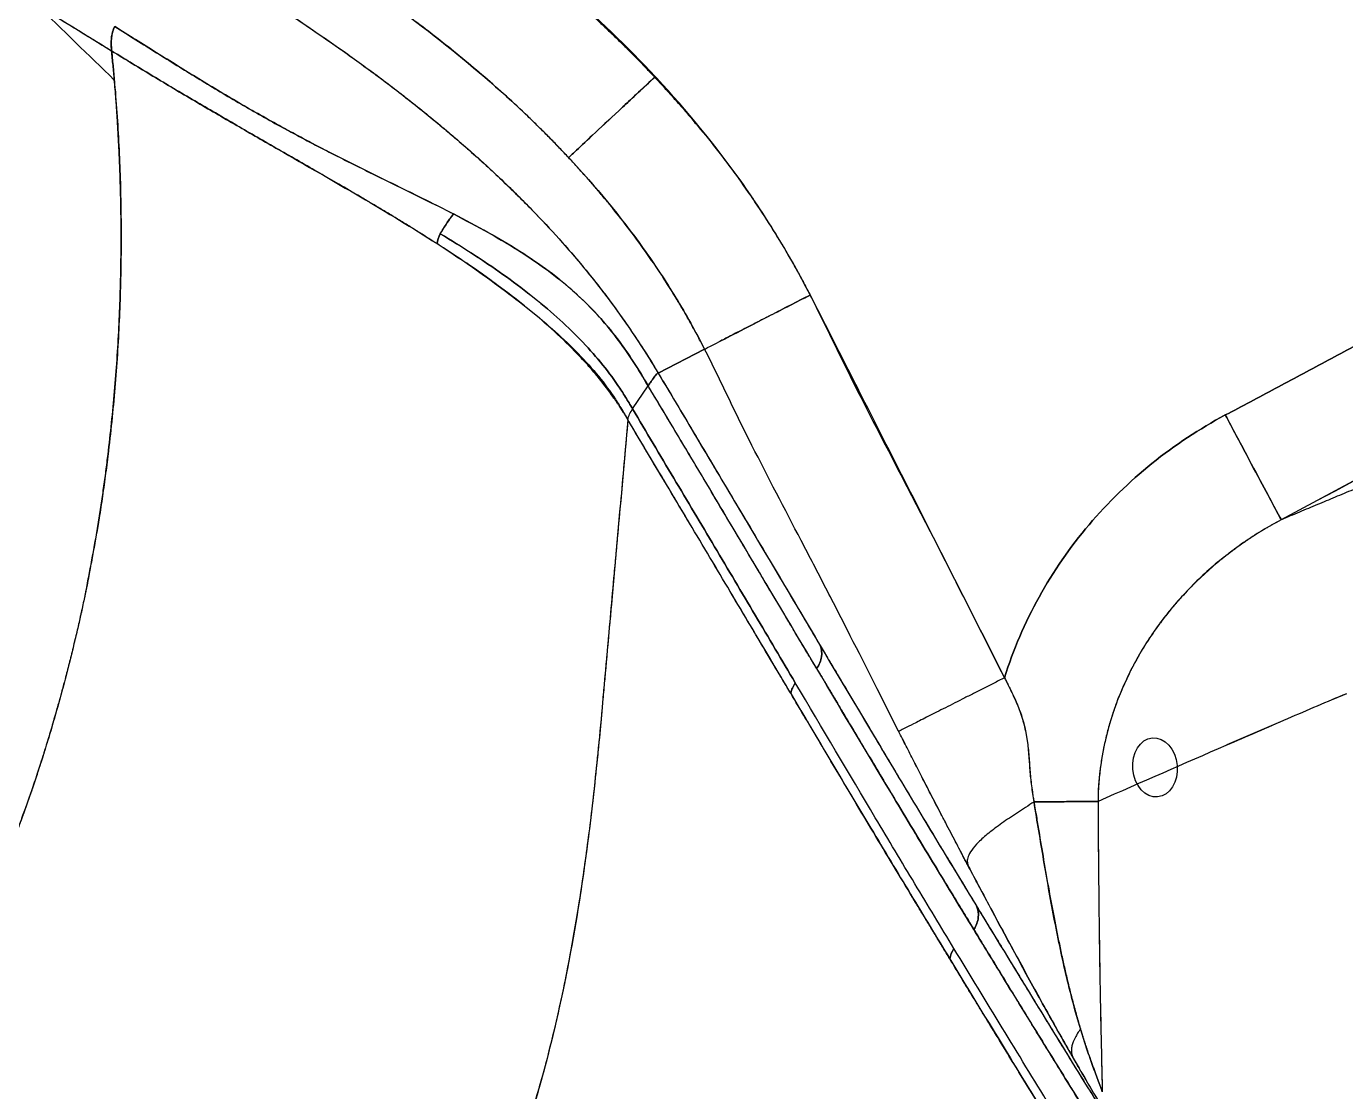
# Model space of a CAD drawing. Extents: x 956 to 1028, y 499 to 635.
# Drawn here: x 1009.29 to 1020.4, y 536.16 to 545.14 of the extents above; entities that cross this region are included whole.
import ezdxf

# ---------------------------------------------------------------- set-up
doc = ezdxf.new("R2010")
doc.units = 0
doc.header["$MEASUREMENT"] = 0
doc.layers.add('1', color=4, linetype='Continuous')

# ---------------------------------------------------------------- blocks, each defined once
blk = doc.blocks.new('2026 SX')
at = {"layer": '1', "color": 3}
for p, q in [((58.683, 32.481), (58.695, 32.468)), ((59.103, 30.191), (58.712, 29.989)), ((58.712, 29.989), (59.103, 30.191)), ((58.497, 29.688), (58.627, 29.881)), ((58.497, 29.688), (58.627, 29.881)), ((60.737, 26.972), (60.556, 27.33)), ((64.508, 27.289), (64.393, 27.24)), ((63.973, 27.061), (63.502, 26.857))]:
    blk.add_line(p, q, dxfattribs=at)
at = {"layer": '1', "color": 1}
blk.add_ellipse((62.896, 26.668), major_axis=(-0.022, 0.249), ratio=0.752466, dxfattribs=at)
at = {"layer": '1', "color": 3}
for points, knots in [([(48.304, 36.234), (48.759, 35.947), (49.224, 35.658), (50.171, 35.079), (50.653, 34.788), (51.628, 34.203), (52.121, 33.909), (53.113, 33.312), (53.611, 33.011), (54.109, 32.703)], [0, 0, 0, 0, 0.25, 0.25, 0.5, 0.5, 0.75, 0.75, 1, 1, 1, 1]), ([(55.357, 35.01), (55.397, 34.986), (55.475, 34.939), (55.588, 34.869), (55.696, 34.803), (55.842, 34.713), (56.022, 34.6), (56.242, 34.459), (56.456, 34.319), (56.672, 34.173), (56.885, 34.025), (57.099, 33.87), (57.311, 33.711), (57.521, 33.547), (57.723, 33.382), (57.885, 33.245), (58.009, 33.136), (58.099, 33.055), (58.186, 32.975), (58.273, 32.893), (58.358, 32.812), (58.441, 32.73), (58.523, 32.648), (58.604, 32.565), (58.656, 32.509), (58.683, 32.481)], [0, 0, 0, 0, 0.033232, 0.064991, 0.095276, 0.124087, 0.187673, 0.247525, 0.310584, 0.371159, 0.434361, 0.495746, 0.560576, 0.624057, 0.686216, 0.747079, 0.775961, 0.804641, 0.83312, 0.861403, 0.889494, 0.917395, 0.94511, 0.972644, 1, 1, 1, 1]), ([(58.687, 32.486), (58.449, 32.741), (58.196, 32.983), (57.668, 33.441), (57.394, 33.658), (56.831, 34.071), (56.541, 34.268), (55.954, 34.646), (55.656, 34.829), (55.357, 35.01)], [0, 0, 0, 0, 0.25, 0.25, 0.5, 0.5, 0.75, 0.75, 1, 1, 1, 1]), ([(57.958, 31.804), (57.945, 31.817), (57.92, 31.844), (57.882, 31.884), (57.844, 31.924), (57.805, 31.963), (57.767, 32.001), (57.729, 32.04), (57.69, 32.077), (57.652, 32.115), (57.567, 32.196), (57.435, 32.32), (57.251, 32.482), (57.064, 32.64), (56.874, 32.793), (56.68, 32.942), (56.484, 33.088), (56.285, 33.23), (56.085, 33.368), (55.881, 33.505), (55.675, 33.638), (55.467, 33.771), (55.259, 33.9), (55.089, 34.005), (54.949, 34.089), (54.879, 34.131), (54.841, 34.155)], [0, 0, 0, 0, 0.014159, 0.028252, 0.04228, 0.056241, 0.070134, 0.083957, 0.097711, 0.111393, 0.125002, 0.187876, 0.25, 0.31254, 0.374998, 0.43717, 0.499996, 0.561713, 0.624996, 0.68604, 0.749999, 0.8125, 0.875001, 0.937501, 0.965707, 1, 1, 1, 1]), ([(54.841, 34.155), (55.12, 33.986), (55.399, 33.816), (55.948, 33.463), (56.219, 33.28), (56.747, 32.896), (57.004, 32.694), (57.498, 32.268), (57.735, 32.042), (57.958, 31.804)], [0, 0, 0, 0, 0.25, 0.25, 0.5, 0.5, 0.75, 0.75, 1, 1, 1, 1]), ([(54.551, 33.681), (54.581, 33.663), (54.642, 33.625), (54.732, 33.569), (54.822, 33.514), (54.944, 33.438), (55.09, 33.346), (55.319, 33.2), (55.596, 33.02), (55.92, 32.8), (56.232, 32.579), (56.529, 32.356), (56.763, 32.17), (56.943, 32.02), (57.12, 31.868), (57.291, 31.714), (57.453, 31.56), (57.611, 31.404), (57.8, 31.208), (58.01, 30.971), (58.172, 30.773), (58.294, 30.613), (58.383, 30.491), (58.469, 30.369), (58.537, 30.267), (58.59, 30.186), (58.629, 30.124), (58.67, 30.058), (58.698, 30.013), (58.712, 29.989)], [0, 0, 0, 0, 0.016943, 0.033751, 0.050324, 0.066948, 0.101352, 0.131872, 0.194622, 0.255842, 0.315412, 0.37409, 0.431981, 0.459472, 0.489521, 0.547785, 0.577152, 0.606719, 0.666654, 0.728102, 0.791629, 0.82464, 0.857819, 0.8917, 0.92716, 0.943476, 0.961031, 0.979859, 1, 1, 1, 1]), ([(54.552, 33.68), (54.668, 33.609), (54.782, 33.539), (55.008, 33.398), (55.119, 33.328), (55.342, 33.186), (55.452, 33.114), (55.672, 32.968), (55.782, 32.894), (55.999, 32.744), (56.107, 32.667), (56.321, 32.512), (56.426, 32.433), (56.634, 32.273), (56.736, 32.192), (56.934, 32.028), (57.031, 31.946), (57.219, 31.78), (57.31, 31.696), (57.484, 31.53), (57.568, 31.447), (57.729, 31.282), (57.805, 31.2), (57.95, 31.038), (58.019, 30.958), (58.149, 30.8), (58.21, 30.723), (58.326, 30.57), (58.38, 30.495), (58.483, 30.348), (58.532, 30.276), (58.625, 30.132), (58.669, 30.061), (58.712, 29.989)], [0, 0, 0, 0, 0.0625, 0.0625, 0.125, 0.125, 0.1875, 0.1875, 0.25, 0.25, 0.3125, 0.3125, 0.375, 0.375, 0.4375, 0.4375, 0.5, 0.5, 0.5625, 0.5625, 0.625, 0.625, 0.6875, 0.6875, 0.75, 0.75, 0.8125, 0.8125, 0.875, 0.875, 0.9375, 0.9375, 1, 1, 1, 1]), ([(54.109, 32.703), (54.109, 32.706), (54.108, 32.714), (54.107, 32.726), (54.106, 32.74), (54.105, 32.76), (54.106, 32.783), (54.108, 32.81), (54.111, 32.835), (54.117, 32.861), (54.124, 32.883), (54.13, 32.898), (54.134, 32.906), (54.136, 32.908)], [0, 0, 0, 0, 0.049037, 0.108329, 0.177395, 0.255644, 0.403047, 0.507224, 0.627602, 0.752464, 0.873001, 0.955039, 1, 1, 1, 1]), ([(54.136, 32.908), (54.196, 32.87), (54.255, 32.833), (54.372, 32.759), (54.43, 32.723), (54.602, 32.615), (54.715, 32.545), (54.944, 32.405), (55.059, 32.336), (55.292, 32.2), (55.41, 32.133), (55.65, 32.002), (55.772, 31.937), (56.017, 31.811), (56.141, 31.749), (56.388, 31.627), (56.511, 31.567), (56.753, 31.448), (56.872, 31.389), (56.987, 31.329)], [0, 0, 0, 0, 0.0625, 0.0625, 0.125, 0.125, 0.25, 0.25, 0.375, 0.375, 0.5, 0.5, 0.625, 0.625, 0.75, 0.75, 0.875, 0.875, 1, 1, 1, 1]), ([(56.987, 31.329), (56.876, 31.387), (56.761, 31.443), (56.528, 31.558), (56.41, 31.616), (56.17, 31.734), (56.05, 31.794), (55.808, 31.918), (55.687, 31.982), (55.445, 32.114), (55.324, 32.182), (55.083, 32.322), (54.963, 32.394), (54.724, 32.539), (54.606, 32.613), (54.429, 32.723), (54.37, 32.76), (54.253, 32.834), (54.194, 32.871), (54.136, 32.908)], [0, 0, 0, 0, 0.125, 0.125, 0.25, 0.25, 0.375, 0.375, 0.5, 0.5, 0.625, 0.625, 0.75, 0.75, 0.875, 0.875, 0.9375, 0.9375, 1, 1, 1, 1]), ([(54.109, 32.703), (54.111, 32.677), (54.116, 32.631), (54.125, 32.539), (54.139, 32.38), (54.164, 32.056), (54.186, 31.59), (54.192, 31.029), (54.178, 30.465), (54.143, 29.9), (54.099, 29.459), (54.059, 29.144), (54.033, 28.955), (54, 28.735), (53.964, 28.533), (53.934, 28.371), (53.916, 28.277), (53.907, 28.23), (53.902, 28.203)], [0, 0, 0, 0, 0.01744, 0.031249, 0.062498, 0.124999, 0.250005, 0.375006, 0.500008, 0.625007, 0.749999, 0.791667, 0.83421, 0.875003, 0.937498, 0.968748, 0.982351, 1, 1, 1, 1]), ([(54.132, 32.457), (54.13, 32.478), (54.127, 32.519), (54.121, 32.58), (54.115, 32.642), (54.111, 32.683), (54.109, 32.703)], [0, 0, 0, 0, 0.2500183, 0.5000201, 0.7500118, 1, 1, 1, 1]), ([(56.85, 31.079), (56.838, 31.086), (56.815, 31.101), (56.779, 31.123), (56.742, 31.147), (56.704, 31.171), (56.663, 31.196), (56.622, 31.222), (56.578, 31.249), (56.524, 31.282), (56.455, 31.324), (56.373, 31.373), (56.288, 31.424), (56.172, 31.492), (56.031, 31.575), (55.802, 31.707), (55.573, 31.839), (55.338, 31.973), (55.16, 32.076), (54.985, 32.178), (54.808, 32.282), (54.632, 32.385), (54.491, 32.47), (54.387, 32.533), (54.317, 32.575), (54.247, 32.618), (54.178, 32.66), (54.132, 32.689), (54.109, 32.703)], [0, 0, 0, 0, 0.013782, 0.028094, 0.042934, 0.058302, 0.074194, 0.090611, 0.107549, 0.125009, 0.153596, 0.187511, 0.218788, 0.250014, 0.3174, 0.375015, 0.499992, 0.56424, 0.624992, 0.688553, 0.749992, 0.813022, 0.874993, 0.900017, 0.925027, 0.950026, 0.975016, 1, 1, 1, 1]), ([(54.109, 32.703), (54.224, 32.632), (54.34, 32.561), (54.574, 32.42), (54.691, 32.35), (54.927, 32.211), (55.045, 32.143), (55.281, 32.006), (55.398, 31.939), (55.749, 31.737), (55.98, 31.605), (56.428, 31.342), (56.644, 31.211), (56.85, 31.079)], [0, 0, 0, 0, 0.125, 0.125, 0.25, 0.25, 0.375, 0.375, 0.5, 0.5, 0.75, 0.75, 1, 1, 1, 1]), ([(53.902, 28.203), (53.907, 28.227), (53.916, 28.274), (53.93, 28.344), (53.943, 28.415), (53.956, 28.486), (53.969, 28.557), (53.981, 28.628), (53.993, 28.699), (54.004, 28.77), (54.015, 28.841), (54.026, 28.913), (54.037, 28.984), (54.047, 29.056), (54.057, 29.127), (54.066, 29.199), (54.083, 29.336), (54.106, 29.537), (54.132, 29.804), (54.153, 30.071), (54.175, 30.428), (54.19, 30.873), (54.19, 31.271), (54.184, 31.535), (54.18, 31.669), (54.175, 31.802), (54.168, 31.935), (54.162, 32.045), (54.157, 32.126), (54.154, 32.181), (54.15, 32.235), (54.145, 32.303), (54.139, 32.377), (54.135, 32.431), (54.132, 32.457)], [0, 0, 0, 0, 0.016561, 0.033135, 0.049723, 0.066324, 0.08294, 0.09957, 0.116217, 0.132879, 0.149557, 0.166252, 0.182965, 0.199696, 0.216445, 0.233213, 0.250001, 0.312172, 0.374559, 0.437176, 0.500032, 0.625102, 0.749986, 0.781174, 0.812575, 0.84495, 0.874991, 0.907171, 0.923226, 0.933003, 0.946743, 0.961236, 0.981525, 1, 1, 1, 1]), ([(58.687, 32.486), (58.593, 32.397), (58.5, 32.31), (58.329, 32.151), (58.251, 32.078), (58.118, 31.954), (58.064, 31.903), (57.986, 31.83), (57.963, 31.808), (57.958, 31.804)], [0, 0, 0, 0, 0.25, 0.25, 0.5, 0.5, 0.75, 0.75, 1, 1, 1, 1]), ([(57.958, 31.804), (57.963, 31.808), (57.986, 31.83), (58.064, 31.903), (58.118, 31.954), (58.25, 32.077), (58.327, 32.149), (58.496, 32.307), (58.588, 32.393), (58.683, 32.481)], [0, 0, 0, 0, 0.25, 0.25, 0.5, 0.5, 0.75, 0.75, 1, 1, 1, 1]), ([(58.695, 32.468), (58.708, 32.454), (58.734, 32.426), (58.772, 32.384), (58.81, 32.342), (58.848, 32.3), (58.885, 32.258), (58.922, 32.216), (58.959, 32.173), (58.995, 32.13), (59.031, 32.087), (59.116, 31.985), (59.245, 31.823), (59.412, 31.597), (59.57, 31.367), (59.689, 31.18), (59.775, 31.038), (59.83, 30.943), (59.885, 30.845), (59.939, 30.747), (59.974, 30.68), (59.992, 30.646)], [0, 0, 0, 0, 0.025245, 0.050464, 0.0756579, 0.1008277, 0.1259743, 0.1510989, 0.1762023, 0.2012855, 0.2263496, 0.2513955, 0.3786984, 0.5036349, 0.6276194, 0.7512416, 0.8000588, 0.8493339, 0.8990763, 0.9492953, 1, 1, 1, 1]), ([(59.991, 30.647), (59.906, 30.814), (59.815, 30.977), (59.621, 31.296), (59.518, 31.452), (59.193, 31.909), (58.955, 32.198), (58.7, 32.472)], [0, 0, 0, 0, 0.25, 0.25, 0.5, 0.5, 1, 1, 1, 1]), ([(63.488, 29.636), (63.629, 29.71), (63.909, 29.86), (64.329, 30.084), (64.748, 30.309), (65.168, 30.534), (65.586, 30.76), (66.004, 30.985), (66.422, 31.211), (66.839, 31.437), (67.256, 31.663), (67.672, 31.89), (67.949, 32.041), (68.088, 32.117)], [0, 0, 0, 0, 0.091208, 0.182355, 0.273443, 0.364471, 0.455439, 0.546348, 0.637197, 0.727987, 0.818717, 0.909388, 1, 1, 1, 1]), ([(68.088, 32.117), (67.949, 32.041), (67.672, 31.89), (67.256, 31.663), (66.839, 31.437), (66.422, 31.211), (66.004, 30.985), (65.586, 30.76), (65.168, 30.534), (64.748, 30.309), (64.329, 30.084), (63.909, 29.86), (63.629, 29.71), (63.488, 29.636)], [0, 0, 0, 0, 0.090612, 0.181283, 0.272013, 0.362803, 0.453652, 0.544561, 0.635529, 0.726557, 0.817645, 0.908792, 1, 1, 1, 1]), ([(59.103, 30.191), (59.095, 30.206), (59.079, 30.236), (59.055, 30.282), (59.031, 30.328), (59.005, 30.374), (58.98, 30.42), (58.953, 30.467), (58.927, 30.513), (58.899, 30.56), (58.839, 30.661), (58.743, 30.813), (58.604, 31.017), (58.457, 31.217), (58.331, 31.376), (58.233, 31.494), (58.165, 31.574), (58.096, 31.652), (58.027, 31.729), (57.981, 31.779), (57.958, 31.804)], [0, 0, 0, 0, 0.02589, 0.051961, 0.07822, 0.104672, 0.131326, 0.158185, 0.185258, 0.21255, 0.240067, 0.362802, 0.484735, 0.613009, 0.737261, 0.791092, 0.844295, 0.896857, 0.948764, 1, 1, 1, 1]), ([(57.958, 31.804), (58.184, 31.562), (58.395, 31.307), (58.683, 30.903), (58.774, 30.765), (58.947, 30.483), (59.027, 30.338), (59.103, 30.191)], [0, 0, 0, 0, 0.5, 0.5, 0.75, 0.75, 1, 1, 1, 1]), ([(56.887, 31.179), (56.888, 31.182), (56.892, 31.189), (56.897, 31.197), (56.902, 31.206), (56.908, 31.215), (56.913, 31.224), (56.919, 31.232), (56.924, 31.24), (56.93, 31.248), (56.942, 31.267), (56.962, 31.293), (56.979, 31.318), (56.987, 31.329)], [0, 0, 0, 0, 0.056262, 0.112435, 0.168499, 0.224419, 0.280152, 0.335643, 0.390832, 0.445656, 0.500047, 0.75714, 1, 1, 1, 1]), ([(56.987, 31.329), (57.09, 31.276), (57.19, 31.223), (57.381, 31.116), (57.472, 31.062), (57.646, 30.95), (57.728, 30.894), (57.882, 30.778), (57.953, 30.719), (58.087, 30.597), (58.149, 30.535), (58.264, 30.409), (58.317, 30.345), (58.416, 30.215), (58.462, 30.149), (58.548, 30.015), (58.589, 29.948), (58.627, 29.881)], [0, 0, 0, 0, 0.125, 0.125, 0.25, 0.25, 0.375, 0.375, 0.5, 0.5, 0.625, 0.625, 0.75, 0.75, 0.875, 0.875, 1, 1, 1, 1]), ([(58.627, 29.881), (58.588, 29.95), (58.546, 30.019), (58.457, 30.155), (58.41, 30.222), (58.309, 30.354), (58.255, 30.419), (58.139, 30.546), (58.076, 30.608), (57.942, 30.729), (57.87, 30.788), (57.716, 30.902), (57.634, 30.958), (57.462, 31.068), (57.372, 31.121), (57.185, 31.226), (57.087, 31.278), (56.987, 31.329)], [0, 0, 0, 0, 0.125, 0.125, 0.25, 0.25, 0.375, 0.375, 0.5, 0.5, 0.625, 0.625, 0.75, 0.75, 0.875, 0.875, 1, 1, 1, 1]), ([(56.877, 31.162), (56.97, 31.106), (57.061, 31.05), (57.237, 30.936), (57.322, 30.879), (57.486, 30.762), (57.565, 30.703), (57.717, 30.583), (57.789, 30.522), (57.996, 30.337), (58.12, 30.21), (58.279, 30.016), (58.328, 29.951), (58.395, 29.853), (58.416, 29.82), (58.457, 29.754), (58.477, 29.721), (58.497, 29.688)], [0, 0, 0, 0, 0.125, 0.125, 0.25, 0.25, 0.375, 0.375, 0.5, 0.5, 0.75, 0.75, 0.875, 0.875, 0.9375, 0.9375, 1, 1, 1, 1]), ([(58.497, 29.688), (58.477, 29.721), (58.457, 29.754), (58.416, 29.82), (58.395, 29.853), (58.328, 29.951), (58.279, 30.016), (58.12, 30.209), (57.996, 30.337), (57.789, 30.522), (57.716, 30.583), (57.565, 30.703), (57.486, 30.762), (57.239, 30.937), (57.063, 31.05), (56.877, 31.162)], [0, 0, 0, 0, 0.0625, 0.0625, 0.125, 0.125, 0.25, 0.25, 0.5, 0.5, 0.625, 0.625, 0.75, 0.75, 1, 1, 1, 1]), ([(58.457, 29.596), (58.452, 29.605), (58.441, 29.623), (58.424, 29.651), (58.406, 29.68), (58.388, 29.708), (58.369, 29.737), (58.343, 29.774), (58.284, 29.858), (58.201, 29.963), (58.098, 30.081), (57.979, 30.206), (57.817, 30.362), (57.638, 30.514), (57.486, 30.635), (57.368, 30.724), (57.244, 30.814), (57.139, 30.887), (57.052, 30.945), (56.988, 30.989), (56.92, 31.033), (56.873, 31.063), (56.85, 31.079)], [0, 0, 0, 0, 0.01665, 0.034101, 0.052354, 0.071406, 0.088478, 0.107059, 0.142687, 0.249512, 0.312, 0.374334, 0.499462, 0.624736, 0.686335, 0.749931, 0.811105, 0.874985, 0.904755, 0.935517, 0.967267, 1, 1, 1, 1]), ([(56.85, 31.079), (57.031, 30.962), (57.204, 30.844), (57.446, 30.665), (57.525, 30.605), (57.676, 30.484), (57.749, 30.424), (57.957, 30.239), (58.083, 30.114), (58.243, 29.923), (58.291, 29.858), (58.357, 29.761), (58.378, 29.728), (58.418, 29.662), (58.438, 29.63), (58.457, 29.596)], [0, 0, 0, 0, 0.25, 0.25, 0.375, 0.375, 0.5, 0.5, 0.75, 0.75, 0.875, 0.875, 0.9375, 0.9375, 1, 1, 1, 1]), ([(59.103, 30.19), (59.109, 30.193), (59.138, 30.208), (59.232, 30.256), (59.299, 30.29), (59.46, 30.373), (59.555, 30.422), (59.763, 30.529), (59.876, 30.587), (59.992, 30.646)], [0, 0, 0, 0, 0.25, 0.25, 0.5, 0.5, 0.75, 0.75, 1, 1, 1, 1]), ([(59.992, 30.646), (59.934, 30.617), (59.821, 30.559), (59.658, 30.475), (59.508, 30.398), (59.377, 30.331), (59.282, 30.282), (59.243, 30.262), (59.23, 30.256)], [0, 0, 0, 0, 0.186388, 0.37023, 0.55246, 0.733908, 0.915356, 1, 1, 1, 1]), ([(61.629, 27.423), (61.56, 27.557), (61.493, 27.691), (61.357, 27.96), (61.289, 28.095), (61.085, 28.498), (60.949, 28.767), (60.676, 29.304), (60.539, 29.573), (60.334, 29.976), (60.266, 30.11), (60.13, 30.378), (60.061, 30.513), (59.992, 30.646)], [0, 0, 0, 0, 0.125, 0.125, 0.25, 0.25, 0.5, 0.5, 0.75, 0.75, 0.875, 0.875, 1, 1, 1, 1]), ([(59.992, 30.646), (60.026, 30.579), (60.059, 30.512), (60.126, 30.376), (60.159, 30.309), (60.258, 30.106), (60.324, 29.97), (60.528, 29.567), (60.668, 29.3), (60.876, 28.899), (60.946, 28.765), (61.084, 28.497), (61.152, 28.363), (61.357, 27.96), (61.493, 27.691), (61.629, 27.423)], [0, 0, 0, 0, 0.0625, 0.0625, 0.125, 0.125, 0.25, 0.25, 0.5, 0.5, 0.625, 0.625, 0.75, 0.75, 1, 1, 1, 1]), ([(60.737, 26.972), (60.602, 27.24), (60.466, 27.509), (60.262, 27.911), (60.193, 28.045), (60.055, 28.312), (59.986, 28.445), (59.777, 28.845), (59.637, 29.112), (59.468, 29.447), (59.434, 29.515), (59.368, 29.65), (59.335, 29.717), (59.269, 29.853), (59.237, 29.921), (59.171, 30.056), (59.138, 30.123), (59.103, 30.19)], [0, 0, 0, 0, 0.25, 0.25, 0.375, 0.375, 0.5, 0.5, 0.75, 0.75, 0.8125, 0.8125, 0.875, 0.875, 0.9375, 0.9375, 1, 1, 1, 1]), ([(58.705, 29.985), (58.705, 29.985), (58.703, 29.983), (58.691, 29.971), (58.671, 29.944), (58.648, 29.911), (58.634, 29.891), (58.627, 29.881)], [0, 0, 0, 0, 0.0421719, 0.3618229, 0.6801815, 0.8401025, 1, 1, 1, 1]), ([(58.627, 29.881), (58.634, 29.891), (58.648, 29.911), (58.671, 29.944), (58.691, 29.971), (58.703, 29.983), (58.705, 29.985), (58.705, 29.985)], [0, 0, 0, 0, 0.1598975, 0.3198185, 0.6381771, 0.9578281, 1, 1, 1, 1]), ([(58.712, 29.989), (58.735, 29.95), (58.789, 29.861), (58.879, 29.71), (58.989, 29.525), (59.119, 29.306), (59.273, 29.048), (59.44, 28.767), (59.611, 28.479), (59.773, 28.205), (59.927, 27.946), (60.027, 27.778), (60.075, 27.696)], [0, 0, 0, 0, 0.050408, 0.115722, 0.195894, 0.290733, 0.4, 0.531707, 0.65743, 0.777347, 0.891531, 1, 1, 1, 1]), ([(58.712, 29.989), (58.828, 29.796), (58.942, 29.603), (59.171, 29.218), (59.285, 29.027), (59.626, 28.453), (59.852, 28.073), (60.075, 27.696)], [0, 0, 0, 0, 0.25, 0.25, 0.5, 0.5, 1, 1, 1, 1]), ([(60.047, 27.5), (60.021, 27.544), (59.97, 27.629), (59.895, 27.755), (59.823, 27.877), (59.753, 27.994), (59.686, 28.106), (59.622, 28.214), (59.561, 28.317), (59.503, 28.415), (59.447, 28.508), (59.394, 28.597), (59.313, 28.733), (59.178, 28.961), (59.025, 29.217), (58.894, 29.438), (58.801, 29.592), (58.716, 29.735), (58.655, 29.835), (58.627, 29.881)], [0, 0, 0, 0, 0.0557065, 0.1093617, 0.1609648, 0.2105155, 0.2580142, 0.3034621, 0.3468607, 0.3882119, 0.4275175, 0.4647795, 0.4999994, 0.5992969, 0.7499993, 0.8212273, 0.8749995, 0.9426501, 1, 1, 1, 1]), ([(60.047, 27.5), (59.815, 27.891), (59.58, 28.285), (59.225, 28.881), (59.106, 29.081), (58.868, 29.481), (58.749, 29.681), (58.627, 29.881)], [0, 0, 0, 0, 0.5, 0.5, 0.75, 0.75, 1, 1, 1, 1]), ([(59.867, 27.38), (59.755, 27.57), (59.642, 27.76), (59.415, 28.142), (59.301, 28.335), (59.073, 28.719), (58.958, 28.912), (58.785, 29.201), (58.727, 29.298), (58.612, 29.492), (58.554, 29.589), (58.497, 29.688)], [0, 0, 0, 0, 0.25, 0.25, 0.5, 0.5, 0.75, 0.75, 0.875, 0.875, 1, 1, 1, 1]), ([(58.497, 29.688), (58.554, 29.589), (58.612, 29.492), (58.727, 29.298), (58.785, 29.201), (58.958, 28.912), (59.073, 28.719), (59.301, 28.335), (59.415, 28.142), (59.642, 27.76), (59.755, 27.57), (59.867, 27.38)], [0, 0, 0, 0, 0.125, 0.125, 0.25, 0.25, 0.5, 0.5, 0.75, 0.75, 1, 1, 1, 1]), ([(66.248, 29.699), (66.205, 29.681), (66.118, 29.646), (65.987, 29.594), (65.853, 29.539), (65.716, 29.483), (65.576, 29.426), (65.389, 29.349), (65.153, 29.252), (64.863, 29.131), (64.615, 29.028), (64.414, 28.944), (64.263, 28.881), (64.112, 28.818), (64.01, 28.775), (63.959, 28.754)], [0, 0, 0, 0, 0.0625, 0.125, 0.185133, 0.25, 0.312445, 0.375, 0.5, 0.622508, 0.75, 0.813325, 0.875, 0.9375, 1, 1, 1, 1]), ([(58.457, 29.596), (58.411, 29.079), (58.364, 28.561), (58.295, 27.784), (58.271, 27.525), (58.237, 27.137), (58.225, 27.007), (58.2, 26.748), (58.186, 26.619), (58.144, 26.23), (58.111, 25.972), (58.035, 25.455), (57.991, 25.196), (57.889, 24.681), (57.831, 24.425), (57.696, 23.915), (57.619, 23.661), (57.443, 23.16), (57.343, 22.913), (57.175, 22.549), (57.115, 22.429), (56.99, 22.192), (56.923, 22.076), (56.819, 21.903), (56.783, 21.846), (56.71, 21.733), (56.673, 21.677), (56.596, 21.566), (56.557, 21.511), (56.477, 21.403), (56.436, 21.349), (56.353, 21.243), (56.311, 21.19), (56.227, 21.084), (56.185, 21.031), (56.058, 20.874), (55.972, 20.769), (55.199, 19.831), (54.471, 19.029), (52.94, 17.499), (52.139, 16.77), (51.2, 15.996), (51.095, 15.911), (50.938, 15.784), (50.885, 15.742), (50.779, 15.658), (50.726, 15.616), (50.62, 15.532), (50.566, 15.491), (50.457, 15.411), (50.402, 15.372), (50.236, 15.257), (50.123, 15.184), (49.778, 14.974), (49.54, 14.849), (49.054, 14.624), (48.807, 14.524), (48.305, 14.348), (48.052, 14.271), (47.541, 14.135), (47.284, 14.077), (46.768, 13.975), (46.51, 13.932), (45.992, 13.855), (45.733, 13.823), (45.344, 13.78), (45.214, 13.767), (44.955, 13.742), (44.825, 13.73), (44.436, 13.695), (44.177, 13.672), (43.399, 13.602), (42.88, 13.556), (42.362, 13.509)], [0, 0, 0, 0, 0.0625, 0.0625, 0.09375, 0.09375, 0.109375, 0.109375, 0.125, 0.125, 0.15625, 0.15625, 0.1875, 0.1875, 0.21875, 0.21875, 0.25, 0.25, 0.28125, 0.28125, 0.296875, 0.296875, 0.3125, 0.3125, 0.320313, 0.320313, 0.328125, 0.328125, 0.335938, 0.335938, 0.34375, 0.34375, 0.351563, 0.351563, 0.359375, 0.359375, 0.375, 0.375, 0.5, 0.5, 0.625, 0.625, 0.640625, 0.640625, 0.648438, 0.648438, 0.65625, 0.65625, 0.664063, 0.664063, 0.671875, 0.671875, 0.6875, 0.6875, 0.71875, 0.71875, 0.75, 0.75, 0.78125, 0.78125, 0.8125, 0.8125, 0.84375, 0.84375, 0.875, 0.875, 0.890625, 0.890625, 0.90625, 0.90625, 0.9375, 0.9375, 1, 1, 1, 1]), ([(58.457, 29.596), (58.437, 29.375), (58.418, 29.155), (58.388, 28.822), (58.378, 28.71), (58.363, 28.543), (58.358, 28.487), (58.347, 28.374), (58.342, 28.318), (58.317, 28.036), (58.297, 27.814), (58.275, 27.562), (58.27, 27.513), (58.264, 27.442), (58.262, 27.419), (58.258, 27.372), (58.253, 27.324), (58.248, 27.268), (58.244, 27.222), (58.243, 27.206), (58.24, 27.172), (58.238, 27.154), (58.23, 27.061), (58.222, 26.974), (58.209, 26.841), (58.204, 26.796), (58.195, 26.706), (58.182, 26.572), (58.167, 26.439), (58.136, 26.172), (58.113, 25.996), (58.039, 25.469), (57.98, 25.123), (57.837, 24.444), (57.754, 24.112), (57.556, 23.465), (57.442, 23.15), (57.244, 22.695), (57.174, 22.546), (57.023, 22.253), (56.943, 22.109), (56.817, 21.9), (56.774, 21.831), (56.706, 21.728), (56.684, 21.693), (56.637, 21.625), (56.613, 21.59), (56.565, 21.523), (56.541, 21.49), (56.506, 21.442), (56.495, 21.427), (56.476, 21.402), (56.47, 21.394), (56.456, 21.376), (56.449, 21.366), (56.434, 21.347), (56.427, 21.338), (56.414, 21.321), (56.408, 21.314), (56.398, 21.301), (56.394, 21.295), (56.387, 21.286), (56.384, 21.283), (56.37, 21.264), (56.358, 21.249), (56.3, 21.176), (56.253, 21.116), (56.158, 20.998), (56.111, 20.939), (55.969, 20.765), (55.875, 20.65), (55.402, 20.083), (55.026, 19.655), (54.282, 18.849), (53.915, 18.47), (53.196, 17.76), (52.844, 17.428), (52.16, 16.808), (51.828, 16.52), (51.428, 16.185), (51.349, 16.119), (51.231, 16.022), (51.192, 15.99), (51.114, 15.926), (51.074, 15.894), (50.957, 15.8), (50.88, 15.738), (50.799, 15.674), (50.79, 15.667), (50.773, 15.653), (50.764, 15.646), (50.746, 15.632), (50.737, 15.625), (50.718, 15.61), (50.708, 15.602), (50.685, 15.583), (50.671, 15.573), (50.641, 15.549), (50.624, 15.536), (50.588, 15.508), (50.569, 15.494), (50.53, 15.465), (50.51, 15.45), (50.45, 15.406), (50.409, 15.377), (50.327, 15.32), (50.287, 15.292), (50.165, 15.211), (50.083, 15.159), (49.838, 15.011), (49.673, 14.921), (49.178, 14.673), (48.848, 14.537), (48.357, 14.367), (48.194, 14.315), (47.871, 14.222), (47.711, 14.18), (47.394, 14.103), (47.237, 14.069), (46.926, 14.006), (46.773, 13.978), (46.472, 13.927), (46.324, 13.904), (46.034, 13.862), (45.892, 13.844), (45.681, 13.818), (45.611, 13.81), (45.506, 13.798), (45.471, 13.794), (45.401, 13.786), (45.366, 13.783), (45.192, 13.765), (45.059, 13.751), (44.917, 13.738), (44.89, 13.736), (44.84, 13.731), (44.816, 13.729), (44.772, 13.725), (44.75, 13.723), (44.71, 13.72), (44.69, 13.718), (44.592, 13.709), (44.52, 13.703), (44.383, 13.69), (44.317, 13.685), (44.189, 13.673), (44.127, 13.667), (43.942, 13.651), (43.825, 13.64), (43.603, 13.621), (43.499, 13.612), (43.206, 13.587), (43.037, 13.573), (42.612, 13.538), (42.436, 13.523), (42.367, 13.517)], [0, 0, 0, 0, 0.015625, 0.015625, 0.023437, 0.023437, 0.027344, 0.027344, 0.03125, 0.03125, 0.046875, 0.046875, 0.050781, 0.050781, 0.052734, 0.052734, 0.054687, 0.056641, 0.056641, 0.057617, 0.057617, 0.058594, 0.058594, 0.0625, 0.0625, 0.064453, 0.064453, 0.066406, 0.070312, 0.070312, 0.078125, 0.078125, 0.09375, 0.09375, 0.109375, 0.109375, 0.125, 0.125, 0.132812, 0.132812, 0.140625, 0.140625, 0.144531, 0.144531, 0.146484, 0.146484, 0.148437, 0.148437, 0.150391, 0.150391, 0.151367, 0.151367, 0.151855, 0.151855, 0.152344, 0.152344, 0.152832, 0.152832, 0.15332, 0.15332, 0.153809, 0.153809, 0.154297, 0.154297, 0.15625, 0.15625, 0.164062, 0.164062, 0.171875, 0.171875, 0.1875, 0.1875, 0.25, 0.25, 0.3125, 0.3125, 0.375, 0.375, 0.4375, 0.4375, 0.453125, 0.453125, 0.460938, 0.460938, 0.46875, 0.46875, 0.484375, 0.484375, 0.486328, 0.486328, 0.488281, 0.488281, 0.490234, 0.490234, 0.492188, 0.492188, 0.494141, 0.494141, 0.496094, 0.496094, 0.498047, 0.498047, 0.5, 0.5, 0.503906, 0.503906, 0.507813, 0.507813, 0.515625, 0.515625, 0.53125, 0.53125, 0.5625, 0.5625, 0.578125, 0.578125, 0.59375, 0.59375, 0.609375, 0.609375, 0.625, 0.625, 0.640625, 0.640625, 0.65625, 0.65625, 0.664063, 0.664063, 0.667969, 0.667969, 0.671875, 0.671875, 0.6875, 0.6875, 0.691406, 0.691406, 0.695313, 0.695313, 0.699219, 0.699219, 0.703125, 0.703125, 0.71875, 0.71875, 0.734375, 0.734375, 0.75, 0.75, 0.78125, 0.78125, 0.8125, 0.8125, 0.875, 0.875, 1, 1, 1, 1]), ([(59.828, 27.292), (59.802, 27.336), (59.752, 27.421), (59.678, 27.544), (59.611, 27.658), (59.548, 27.763), (59.489, 27.863), (59.413, 27.991), (59.299, 28.182), (59.148, 28.437), (59.008, 28.672), (58.893, 28.864), (58.8, 29.02), (58.711, 29.169), (58.631, 29.302), (58.568, 29.408), (58.511, 29.506), (58.474, 29.567), (58.457, 29.596)], [0, 0, 0, 0, 0.058002, 0.111989, 0.161976, 0.207975, 0.25, 0.293285, 0.375, 0.5, 0.625, 0.680987, 0.75, 0.826182, 0.875, 0.921368, 0.963028, 1, 1, 1, 1]), ([(59.828, 27.292), (59.716, 27.481), (59.603, 27.671), (59.376, 28.053), (59.262, 28.245), (59.033, 28.629), (58.919, 28.821), (58.746, 29.11), (58.688, 29.207), (58.573, 29.401), (58.515, 29.498), (58.457, 29.596)], [0, 0, 0, 0, 0.25, 0.25, 0.5, 0.5, 0.75, 0.75, 0.875, 0.875, 1, 1, 1, 1]), ([(63.488, 29.636), (63.27, 29.519), (63.063, 29.383), (62.678, 29.073), (62.5, 28.9), (62.181, 28.523), (62.039, 28.319), (61.8, 27.887), (61.702, 27.659), (61.629, 27.423)], [0, 0, 0, 0, 0.25, 0.25, 0.5, 0.5, 0.75, 0.75, 1, 1, 1, 1]), ([(61.629, 27.423), (61.702, 27.659), (61.8, 27.887), (62.039, 28.319), (62.181, 28.523), (62.5, 28.9), (62.678, 29.073), (63.063, 29.383), (63.27, 29.519), (63.488, 29.636)], [0, 0, 0, 0, 0.25, 0.25, 0.5, 0.5, 0.75, 0.75, 1, 1, 1, 1]), ([(63.959, 28.754), (63.956, 28.758), (63.942, 28.784), (63.893, 28.877), (63.858, 28.942), (63.773, 29.103), (63.722, 29.198), (63.611, 29.406), (63.55, 29.52), (63.488, 29.636)], [0, 0, 0, 0, 0.25, 0.25, 0.5, 0.5, 0.75, 0.75, 1, 1, 1, 1]), ([(63.488, 29.636), (63.55, 29.52), (63.611, 29.406), (63.722, 29.198), (63.773, 29.103), (63.858, 28.942), (63.893, 28.877), (63.942, 28.784), (63.956, 28.758), (63.959, 28.754)], [0, 0, 0, 0, 0.25, 0.25, 0.5, 0.5, 0.75, 0.75, 1, 1, 1, 1]), ([(64.014, 28.777), (64.006, 28.774), (63.988, 28.766), (63.97, 28.758), (63.959, 28.754)], [0, 0, 0, 0, 0.412025, 1, 1, 1, 1]), ([(63.959, 28.754), (63.904, 28.724), (63.85, 28.694), (63.744, 28.629), (63.692, 28.596), (63.591, 28.526), (63.541, 28.489), (63.444, 28.413), (63.397, 28.374), (63.258, 28.251), (63.171, 28.164), (63.008, 27.978), (62.932, 27.88), (62.795, 27.675), (62.732, 27.568), (62.623, 27.346), (62.576, 27.231), (62.499, 26.995), (62.469, 26.874), (62.428, 26.63), (62.417, 26.506), (62.416, 26.382)], [0, 0, 0, 0, 0.0625, 0.0625, 0.125, 0.125, 0.1875, 0.1875, 0.25, 0.25, 0.375, 0.375, 0.5, 0.5, 0.625, 0.625, 0.75, 0.75, 0.875, 0.875, 1, 1, 1, 1]), ([(63.959, 28.754), (63.952, 28.75), (63.938, 28.743), (63.917, 28.731), (63.896, 28.719), (63.874, 28.707), (63.851, 28.693), (63.827, 28.68), (63.788, 28.656), (63.73, 28.62), (63.661, 28.574), (63.587, 28.521), (63.512, 28.466), (63.438, 28.407), (63.347, 28.329), (63.241, 28.232), (63.145, 28.132), (63.08, 28.06), (63.042, 28.014), (63.004, 27.969), (62.968, 27.922), (62.932, 27.875), (62.909, 27.843), (62.898, 27.827)], [0, 0, 0, 0, 0.016025, 0.032647, 0.04987, 0.067696, 0.086125, 0.105161, 0.124805, 0.182049, 0.249685, 0.299899, 0.374736, 0.445739, 0.499844, 0.629272, 0.749965, 0.792036, 0.833942, 0.875688, 0.917278, 0.958714, 1, 1, 1, 1]), ([(53.902, 28.203), (53.9, 28.192), (53.895, 28.167), (53.887, 28.128), (53.878, 28.085), (53.867, 28.034), (53.855, 27.978), (53.842, 27.921), (53.83, 27.866), (53.817, 27.814), (53.802, 27.749), (53.781, 27.66), (53.752, 27.543), (53.721, 27.424), (53.686, 27.293), (53.643, 27.138), (53.589, 26.953), (53.532, 26.769), (53.479, 26.603), (53.429, 26.455), (53.383, 26.324), (53.342, 26.211), (53.316, 26.141), (53.304, 26.109)], [0, 0, 0, 0, 0.016523, 0.034949, 0.055279, 0.077513, 0.107433, 0.133864, 0.157873, 0.185641, 0.207836, 0.250046, 0.312784, 0.3748, 0.419319, 0.500014, 0.596143, 0.684038, 0.763699, 0.835125, 0.898316, 0.953274, 1, 1, 1, 1]), ([(53.902, 28.203), (53.897, 28.178), (53.887, 28.134), (53.869, 28.046), (53.846, 27.939), (53.816, 27.807), (53.774, 27.631), (53.718, 27.411), (53.647, 27.148), (53.57, 26.887), (53.501, 26.669), (53.443, 26.496), (53.398, 26.366), (53.36, 26.263), (53.329, 26.177), (53.313, 26.134), (53.304, 26.109)], [0, 0, 0, 0, 0.035357, 0.062502, 0.125, 0.186581, 0.25, 0.375673, 0.5, 0.624481, 0.75, 0.813413, 0.874999, 0.937498, 0.963887, 1, 1, 1, 1]), ([(62.898, 27.827), (62.891, 27.818), (62.878, 27.799), (62.859, 27.77), (62.84, 27.741), (62.821, 27.713), (62.803, 27.684), (62.785, 27.655), (62.768, 27.625), (62.751, 27.596), (62.735, 27.567), (62.719, 27.537), (62.703, 27.507), (62.688, 27.478), (62.662, 27.424), (62.626, 27.346), (62.583, 27.243), (62.546, 27.14), (62.518, 27.051), (62.497, 26.976), (62.482, 26.916), (62.468, 26.856), (62.456, 26.796), (62.446, 26.736), (62.437, 26.676), (62.43, 26.617), (62.424, 26.558), (62.42, 26.499), (62.417, 26.44), (62.416, 26.401), (62.416, 26.382)], [0, 0, 0, 0, 0.02244, 0.0448, 0.067082, 0.089286, 0.111413, 0.133464, 0.155438, 0.177337, 0.199162, 0.220913, 0.242591, 0.264197, 0.285731, 0.358852, 0.430824, 0.501675, 0.571431, 0.611803, 0.651876, 0.691655, 0.731146, 0.770354, 0.809286, 0.847947, 0.886343, 0.92448, 0.962363, 1, 1, 1, 1]), ([(60.047, 27.5), (60.069, 27.532), (60.083, 27.566), (60.093, 27.634), (60.089, 27.667), (60.075, 27.696)], [0, 0, 0, 0, 0.5, 0.5, 1, 1, 1, 1]), ([(60.075, 27.696), (60.089, 27.667), (60.093, 27.634), (60.083, 27.566), (60.069, 27.532), (60.047, 27.5)], [0, 0, 0, 0, 0.5, 0.5, 1, 1, 1, 1]), ([(60.075, 27.696), (60.1, 27.656), (60.147, 27.575), (60.219, 27.455), (60.288, 27.338), (60.357, 27.223), (60.424, 27.11), (60.49, 27), (60.554, 26.892), (60.617, 26.786), (60.679, 26.683), (60.774, 26.523), (60.904, 26.307), (61.045, 26.074), (61.167, 25.873), (61.275, 25.694), (61.352, 25.568), (61.393, 25.501)], [0, 0, 0, 0, 0.0541009, 0.1072907, 0.1595687, 0.2109348, 0.2613891, 0.310932, 0.359564, 0.4072857, 0.4540975, 0.5000002, 0.6249884, 0.75, 0.822432, 0.9057655, 1, 1, 1, 1]), ([(60.075, 27.696), (60.299, 27.32), (60.52, 26.948), (60.849, 26.398), (60.959, 26.217), (61.176, 25.857), (61.285, 25.678), (61.393, 25.501)], [0, 0, 0, 0, 0.5, 0.5, 0.75, 0.75, 1, 1, 1, 1]), ([(61.37, 25.303), (61.262, 25.48), (61.153, 25.659), (60.934, 26.019), (60.824, 26.201), (60.494, 26.751), (60.272, 27.124), (60.047, 27.5)], [0, 0, 0, 0, 0.25, 0.25, 0.5, 0.5, 1, 1, 1, 1]), ([(60.047, 27.5), (60.066, 27.469), (60.103, 27.406), (60.159, 27.312), (60.214, 27.221), (60.288, 27.096), (60.42, 26.876), (60.569, 26.626), (60.734, 26.351), (60.879, 26.11), (61.004, 25.905), (61.113, 25.725), (61.197, 25.586), (61.292, 25.432), (61.346, 25.343), (61.37, 25.303)], [0, 0, 0, 0, 0.04166, 0.083326, 0.125, 0.1636, 0.25, 0.420493, 0.5, 0.625, 0.75, 0.783651, 0.875, 0.944003, 1, 1, 1, 1]), ([(61.203, 25.143), (61.094, 25.323), (60.984, 25.505), (60.763, 25.872), (60.652, 26.058), (60.318, 26.618), (60.094, 26.997), (59.867, 27.38)], [0, 0, 0, 0, 0.25, 0.25, 0.5, 0.5, 1, 1, 1, 1]), ([(61.203, 25.143), (61.094, 25.323), (60.984, 25.505), (60.763, 25.872), (60.652, 26.058), (60.318, 26.618), (60.094, 26.997), (59.867, 27.38)], [0, 0, 0, 0, 0.25, 0.25, 0.5, 0.5, 1, 1, 1, 1]), ([(61.629, 27.423), (61.597, 27.407), (61.566, 27.391), (61.506, 27.36), (61.476, 27.345), (61.416, 27.315), (61.387, 27.3), (61.329, 27.271), (61.3, 27.257), (61.216, 27.214), (61.162, 27.187), (61.061, 27.136), (61.014, 27.112), (60.931, 27.069), (60.894, 27.051), (60.833, 27.02), (60.808, 27.008), (60.781, 26.994), (60.773, 26.99), (60.761, 26.983), (60.756, 26.981), (60.748, 26.977), (60.745, 26.976), (60.741, 26.973), (60.739, 26.973), (60.737, 26.972)], [0, 0, 0, 0, 0.0625, 0.0625, 0.125, 0.125, 0.1875, 0.1875, 0.25, 0.25, 0.375, 0.375, 0.5, 0.5, 0.625, 0.625, 0.75, 0.75, 0.8125, 0.8125, 0.875, 0.875, 0.9375, 0.9375, 1, 1, 1, 1]), ([(61.629, 27.423), (61.597, 27.407), (61.566, 27.391), (61.506, 27.36), (61.476, 27.345), (61.416, 27.315), (61.387, 27.3), (61.329, 27.271), (61.3, 27.257), (61.216, 27.214), (61.162, 27.187), (61.061, 27.136), (61.014, 27.112), (60.931, 27.069), (60.894, 27.051), (60.833, 27.02), (60.808, 27.008), (60.781, 26.994), (60.773, 26.99), (60.761, 26.983), (60.756, 26.981), (60.748, 26.977), (60.745, 26.976), (60.741, 26.973), (60.739, 26.973), (60.737, 26.972)], [0, 0, 0, 0, 0.0625, 0.0625, 0.125, 0.125, 0.1875, 0.1875, 0.25, 0.25, 0.375, 0.375, 0.5, 0.5, 0.625, 0.625, 0.75, 0.75, 0.8125, 0.8125, 0.875, 0.875, 0.9375, 0.9375, 1, 1, 1, 1]), ([(61.629, 27.423), (61.629, 27.421), (61.63, 27.419), (61.633, 27.414), (61.638, 27.405), (61.647, 27.387), (61.665, 27.35), (61.691, 27.298), (61.72, 27.235), (61.756, 27.151), (61.791, 27.044), (61.819, 26.912), (61.831, 26.802), (61.838, 26.713), (61.843, 26.647), (61.848, 26.58), (61.856, 26.513), (61.864, 26.455), (61.871, 26.41), (61.875, 26.387), (61.877, 26.378)], [0, 0, 0, 0, 0.003984, 0.007956, 0.015915, 0.031846, 0.06373, 0.127476, 0.193806, 0.254352, 0.380218, 0.504521, 0.627294, 0.68836, 0.749501, 0.811009, 0.873197, 0.936288, 0.97365, 1, 1, 1, 1]), ([(61.629, 27.423), (61.65, 27.381), (61.671, 27.34), (61.711, 27.256), (61.73, 27.214), (61.764, 27.129), (61.778, 27.085), (61.802, 26.997), (61.811, 26.953), (61.817, 26.909)], [0, 0, 0, 0, 0.25, 0.25, 0.5, 0.5, 0.75, 0.75, 1, 1, 1, 1]), ([(61.168, 25.056), (61.148, 25.089), (61.109, 25.153), (61.051, 25.248), (60.995, 25.341), (60.941, 25.43), (60.888, 25.517), (60.798, 25.666), (60.67, 25.879), (60.505, 26.154), (60.338, 26.434), (60.192, 26.679), (60.063, 26.897), (59.95, 27.087), (59.87, 27.221), (59.828, 27.292)], [0, 0, 0, 0, 0.045311, 0.089161, 0.131553, 0.172489, 0.211971, 0.25, 0.37619, 0.5, 0.620672, 0.75, 0.824228, 0.907581, 1, 1, 1, 1]), ([(59.828, 27.292), (60.055, 26.909), (60.28, 26.53), (60.615, 25.97), (60.726, 25.785), (60.948, 25.418), (61.058, 25.236), (61.168, 25.056)], [0, 0, 0, 0, 0.5, 0.5, 0.75, 0.75, 1, 1, 1, 1]), ([(64.508, 27.289), (64.346, 27.22), (64.18, 27.15), (63.841, 27.004), (63.668, 26.929), (63.143, 26.701), (62.783, 26.543), (62.416, 26.382)], [0, 0, 0, 0, 0.25, 0.25, 0.5, 0.5, 1, 1, 1, 1]), ([(61.321, 25.842), (61.315, 25.853), (61.304, 25.874), (61.287, 25.906), (61.271, 25.938), (61.247, 25.982), (61.216, 26.043), (61.175, 26.12), (61.133, 26.201), (61.077, 26.308), (61.01, 26.437), (60.935, 26.584), (60.866, 26.719), (60.801, 26.847), (60.759, 26.93), (60.737, 26.972)], [0, 0, 0, 0, 0.029006, 0.057773, 0.086304, 0.114601, 0.178462, 0.249241, 0.320666, 0.394529, 0.535917, 0.664237, 0.78116, 0.891295, 1, 1, 1, 1]), ([(61.321, 25.842), (61.311, 25.862), (61.3, 25.882), (61.278, 25.924), (61.266, 25.946), (61.242, 25.992), (61.23, 26.017), (61.203, 26.067), (61.19, 26.093), (61.148, 26.173), (61.119, 26.228), (61.062, 26.338), (61.034, 26.391), (60.982, 26.494), (60.957, 26.542), (60.909, 26.635), (60.887, 26.678), (60.843, 26.764), (60.822, 26.806), (60.779, 26.889), (60.758, 26.93), (60.737, 26.972)], [0, 0, 0, 0, 0.0625, 0.0625, 0.125, 0.125, 0.1875, 0.1875, 0.25, 0.25, 0.375, 0.375, 0.5, 0.5, 0.625, 0.625, 0.75, 0.75, 0.875, 0.875, 1, 1, 1, 1]), ([(61.817, 26.909), (61.824, 26.865), (61.828, 26.821), (61.835, 26.733), (61.838, 26.689), (61.845, 26.601), (61.849, 26.557), (61.858, 26.49), (61.862, 26.468), (61.869, 26.423), (61.873, 26.4), (61.877, 26.378)], [0, 0, 0, 0, 0.25, 0.25, 0.5, 0.5, 0.75, 0.75, 0.875, 0.875, 1, 1, 1, 1]), ([(61.877, 26.378), (61.853, 26.362), (61.83, 26.347), (61.783, 26.316), (61.76, 26.301), (61.715, 26.271), (61.692, 26.257), (61.649, 26.227), (61.627, 26.213), (61.566, 26.169), (61.529, 26.141), (61.462, 26.088), (61.434, 26.062), (61.386, 26.014), (61.367, 25.992), (61.338, 25.952), (61.328, 25.934), (61.317, 25.902), (61.315, 25.889), (61.315, 25.87), (61.316, 25.864), (61.318, 25.853), (61.32, 25.848), (61.321, 25.842)], [0, 0, 0, 0, 0.0625, 0.0625, 0.125, 0.125, 0.1875, 0.1875, 0.25, 0.25, 0.375, 0.375, 0.5, 0.5, 0.625, 0.625, 0.75, 0.75, 0.875, 0.875, 0.9375, 0.9375, 1, 1, 1, 1]), ([(61.877, 26.378), (61.853, 26.362), (61.83, 26.347), (61.783, 26.316), (61.76, 26.301), (61.715, 26.271), (61.692, 26.257), (61.649, 26.227), (61.627, 26.213), (61.566, 26.169), (61.529, 26.141), (61.462, 26.088), (61.434, 26.062), (61.386, 26.014), (61.367, 25.992), (61.338, 25.952), (61.328, 25.934), (61.317, 25.902), (61.315, 25.889), (61.315, 25.87), (61.316, 25.864), (61.318, 25.853), (61.32, 25.848), (61.321, 25.842)], [0, 0, 0, 0, 0.0625, 0.0625, 0.125, 0.125, 0.1875, 0.1875, 0.25, 0.25, 0.375, 0.375, 0.5, 0.5, 0.625, 0.625, 0.75, 0.75, 0.875, 0.875, 0.9375, 0.9375, 1, 1, 1, 1]), ([(62.416, 26.382), (62.393, 26.381), (62.363, 26.381), (62.293, 26.381), (62.251, 26.38), (62.159, 26.38), (62.108, 26.379), (61.998, 26.379), (61.939, 26.378), (61.877, 26.378)], [0, 0, 0, 0, 0.25, 0.25, 0.5, 0.5, 0.75, 0.75, 1, 1, 1, 1]), ([(61.877, 26.378), (61.939, 26.378), (61.998, 26.379), (62.108, 26.379), (62.159, 26.38), (62.251, 26.38), (62.293, 26.381), (62.363, 26.381), (62.393, 26.381), (62.416, 26.382)], [0, 0, 0, 0, 0.25, 0.25, 0.5, 0.5, 0.75, 0.75, 1, 1, 1, 1]), ([(61.877, 26.378), (61.879, 26.361), (61.886, 26.321), (61.9, 26.239), (61.924, 26.093), (61.959, 25.884), (62.001, 25.641), (62.039, 25.438), (62.069, 25.283), (62.094, 25.162), (62.119, 25.044), (62.146, 24.925), (62.174, 24.808), (62.199, 24.711), (62.22, 24.634), (62.236, 24.577), (62.252, 24.521), (62.262, 24.485), (62.268, 24.468)], [0, 0, 0, 0, 0.02535, 0.062502, 0.125003, 0.250004, 0.383885, 0.500004, 0.564394, 0.625004, 0.689231, 0.750003, 0.81427, 0.875, 0.907636, 0.939341, 0.970126, 1, 1, 1, 1]), ([(62.268, 24.468), (62.245, 24.541), (62.224, 24.617), (62.184, 24.771), (62.164, 24.848), (62.109, 25.084), (62.076, 25.244), (62.014, 25.566), (61.986, 25.728), (61.944, 25.971), (61.931, 26.052), (61.904, 26.215), (61.89, 26.296), (61.877, 26.378)], [0, 0, 0, 0, 0.125, 0.125, 0.25, 0.25, 0.5, 0.5, 0.75, 0.75, 0.875, 0.875, 1, 1, 1, 1]), ([(62.416, 26.382), (62.416, 26.356), (62.416, 26.305), (62.417, 26.203), (62.418, 26.068), (62.419, 25.915), (62.422, 25.61), (62.427, 25.159), (62.436, 24.65), (62.444, 24.293), (62.448, 24.09), (62.451, 23.988), (62.452, 23.937)], [0, 0, 0, 0, 0.031248, 0.0625, 0.125, 0.196796, 0.250002, 0.500001, 0.75, 0.875, 0.937501, 1, 1, 1, 1]), ([(62.416, 26.382), (62.416, 26.28), (62.417, 26.178), (62.419, 25.974), (62.42, 25.872), (62.422, 25.566), (62.425, 25.363), (62.431, 24.955), (62.434, 24.751), (62.44, 24.446), (62.443, 24.344), (62.447, 24.141), (62.45, 24.039), (62.452, 23.937)], [0, 0, 0, 0, 0.125, 0.125, 0.25, 0.25, 0.5, 0.5, 0.75, 0.75, 0.875, 0.875, 1, 1, 1, 1]), ([(62.208, 24.22), (62.203, 24.228), (62.193, 24.246), (62.178, 24.272), (62.162, 24.299), (62.147, 24.326), (62.132, 24.353), (62.116, 24.381), (62.1, 24.409), (62.084, 24.437), (62.068, 24.465), (62.052, 24.494), (62.036, 24.523), (62.019, 24.553), (61.973, 24.635), (61.896, 24.775), (61.785, 24.977), (61.672, 25.186), (61.582, 25.352), (61.517, 25.473), (61.479, 25.545), (61.44, 25.618), (61.401, 25.692), (61.361, 25.767), (61.334, 25.817), (61.321, 25.842)], [0, 0, 0, 0, 0.018997, 0.038025, 0.057087, 0.076185, 0.095321, 0.114496, 0.133714, 0.152976, 0.172284, 0.19164, 0.211046, 0.230505, 0.250018, 0.374024, 0.499998, 0.623975, 0.749984, 0.791099, 0.832416, 0.87395, 0.915715, 0.957727, 1, 1, 1, 1]), ([(61.321, 25.842), (61.4, 25.693), (61.478, 25.545), (61.633, 25.257), (61.71, 25.116), (61.859, 24.842), (61.932, 24.709), (62.074, 24.455), (62.142, 24.334), (62.208, 24.22)], [0, 0, 0, 0, 0.25, 0.25, 0.5, 0.5, 0.75, 0.75, 1, 1, 1, 1]), ([(61.37, 25.303), (61.391, 25.335), (61.404, 25.37), (61.411, 25.438), (61.406, 25.471), (61.393, 25.501)], [0, 0, 0, 0, 0.5, 0.5, 1, 1, 1, 1]), ([(61.393, 25.501), (61.406, 25.471), (61.411, 25.438), (61.404, 25.37), (61.391, 25.335), (61.37, 25.303)], [0, 0, 0, 0, 0.5, 0.5, 1, 1, 1, 1]), ([(61.393, 25.501), (61.41, 25.472), (61.453, 25.401), (61.531, 25.274), (61.634, 25.105), (61.745, 24.923), (61.854, 24.745), (61.951, 24.587), (62.044, 24.436), (62.135, 24.287), (62.224, 24.143), (62.283, 24.048), (62.312, 24.001)], [0, 0, 0, 0, 0.055627, 0.138961, 0.25, 0.388885, 0.5, 0.603604, 0.705405, 0.805404, 0.903602, 1, 1, 1, 1]), ([(61.393, 25.501), (61.548, 25.245), (61.703, 24.992), (62.009, 24.491), (62.161, 24.244), (62.312, 24.001)], [0, 0, 0, 0, 0.5, 0.5, 1, 1, 1, 1]), ([(62.893, 22.858), (62.88, 22.877), (62.852, 22.921), (62.804, 22.995), (62.747, 23.084), (62.68, 23.189), (62.603, 23.31), (62.48, 23.504), (62.325, 23.751), (62.166, 24.008), (62.041, 24.21), (61.938, 24.376), (61.832, 24.549), (61.722, 24.728), (61.608, 24.913), (61.49, 25.106), (61.41, 25.237), (61.37, 25.303)], [0, 0, 0, 0, 0.025431, 0.057356, 0.095776, 0.140689, 0.192097, 0.25, 0.385576, 0.5, 0.564742, 0.631711, 0.700908, 0.772334, 0.845991, 0.921879, 1, 1, 1, 1]), ([(61.37, 25.303), (61.385, 25.279), (61.417, 25.226), (61.482, 25.12), (61.597, 24.932), (61.778, 24.636), (61.97, 24.324), (62.161, 24.016), (62.33, 23.743), (62.487, 23.492), (62.601, 23.313), (62.664, 23.215), (62.729, 23.113), (62.803, 22.998), (62.865, 22.901), (62.893, 22.858)], [0, 0, 0, 0, 0.02849, 0.0625, 0.124999, 0.249999, 0.41465, 0.499998, 0.625, 0.75, 0.812498, 0.851949, 0.874998, 0.943205, 1, 1, 1, 1]), ([(62.793, 22.569), (62.665, 22.771), (62.535, 22.976), (62.273, 23.395), (62.141, 23.607), (61.876, 24.038), (61.743, 24.256), (61.474, 24.696), (61.339, 24.918), (61.203, 25.143)], [0, 0, 0, 0, 0.25, 0.25, 0.5, 0.5, 0.75, 0.75, 1, 1, 1, 1]), ([(62.763, 22.486), (62.75, 22.506), (62.724, 22.546), (62.684, 22.607), (62.645, 22.667), (62.607, 22.728), (62.549, 22.819), (62.47, 22.942), (62.343, 23.143), (62.178, 23.408), (61.984, 23.72), (61.781, 24.052), (61.612, 24.327), (61.471, 24.559), (61.368, 24.727), (61.267, 24.892), (61.201, 25.002), (61.168, 25.056)], [0, 0, 0, 0, 0.025234, 0.050354, 0.075356, 0.100239, 0.125, 0.18622, 0.25, 0.367625, 0.5, 0.615129, 0.75, 0.81445, 0.877598, 0.939447, 1, 1, 1, 1]), ([(61.168, 25.056), (61.304, 24.832), (61.439, 24.61), (61.709, 24.169), (61.842, 23.951), (62.108, 23.52), (62.24, 23.308), (62.503, 22.89), (62.633, 22.685), (62.763, 22.486)], [0, 0, 0, 0, 0.25, 0.25, 0.5, 0.5, 0.75, 0.75, 1, 1, 1, 1]), ([(62.268, 24.468), (62.26, 24.454), (62.252, 24.442), (62.237, 24.416), (62.23, 24.404), (62.211, 24.368), (62.202, 24.344), (62.194, 24.312), (62.193, 24.302), (62.192, 24.283), (62.192, 24.274), (62.195, 24.257), (62.197, 24.249), (62.202, 24.234), (62.205, 24.227), (62.208, 24.22)], [0, 0, 0, 0, 0.125, 0.125, 0.25, 0.25, 0.5, 0.5, 0.625, 0.625, 0.75, 0.75, 0.875, 0.875, 1, 1, 1, 1]), ([(62.268, 24.468), (62.26, 24.454), (62.252, 24.442), (62.237, 24.416), (62.23, 24.404), (62.211, 24.368), (62.202, 24.344), (62.194, 24.312), (62.193, 24.302), (62.192, 24.283), (62.192, 24.274), (62.195, 24.257), (62.197, 24.249), (62.202, 24.234), (62.205, 24.227), (62.208, 24.22)], [0, 0, 0, 0, 0.125, 0.125, 0.25, 0.25, 0.5, 0.5, 0.625, 0.625, 0.75, 0.75, 0.875, 0.875, 1, 1, 1, 1]), ([(62.268, 24.468), (62.27, 24.459), (62.276, 24.441), (62.284, 24.416), (62.291, 24.391), (62.299, 24.366), (62.307, 24.341), (62.315, 24.318), (62.323, 24.294), (62.331, 24.271), (62.338, 24.249), (62.346, 24.227), (62.353, 24.205), (62.363, 24.179), (62.373, 24.149), (62.386, 24.116), (62.398, 24.083), (62.409, 24.052), (62.421, 24.022), (62.432, 23.992), (62.442, 23.964), (62.449, 23.946), (62.452, 23.937)], [0, 0, 0, 0, 0.044388, 0.088264, 0.131634, 0.174501, 0.216872, 0.25875, 0.300141, 0.341051, 0.381486, 0.421453, 0.460957, 0.500007, 0.565112, 0.629371, 0.69283, 0.755537, 0.817548, 0.878921, 0.939718, 1, 1, 1, 1]), ([(62.452, 23.937), (62.439, 23.974), (62.424, 24.013), (62.393, 24.096), (62.377, 24.139), (62.345, 24.229), (62.329, 24.275), (62.298, 24.37), (62.283, 24.418), (62.268, 24.468)], [0, 0, 0, 0, 0.25, 0.25, 0.5, 0.5, 0.75, 0.75, 1, 1, 1, 1]), ([(62.452, 23.805), (62.448, 23.812), (62.44, 23.825), (62.427, 23.846), (62.414, 23.867), (62.402, 23.889), (62.389, 23.91), (62.376, 23.932), (62.362, 23.955), (62.349, 23.977), (62.335, 24), (62.322, 24.023), (62.308, 24.047), (62.294, 24.071), (62.28, 24.095), (62.266, 24.119), (62.252, 24.144), (62.237, 24.169), (62.223, 24.194), (62.213, 24.211), (62.208, 24.22)], [0, 0, 0, 0, 0.054982, 0.109999, 0.165056, 0.220161, 0.275318, 0.330534, 0.385816, 0.441169, 0.4966, 0.552115, 0.60772, 0.663421, 0.719225, 0.775138, 0.831165, 0.887314, 0.94359, 1, 1, 1, 1]), ([(62.208, 24.22), (62.251, 24.144), (62.294, 24.071), (62.375, 23.932), (62.414, 23.867), (62.452, 23.805)], [0, 0, 0, 0, 0.5, 0.5, 1, 1, 1, 1]), ([(62.312, 24.001), (62.329, 23.974), (62.363, 23.919), (62.414, 23.837), (62.465, 23.757), (62.515, 23.676), (62.565, 23.597), (62.615, 23.518), (62.664, 23.44), (62.713, 23.362), (62.762, 23.285), (62.811, 23.209), (62.859, 23.134), (62.891, 23.084), (62.907, 23.059)], [0, 0, 0, 0, 0.0850017, 0.1696996, 0.2540936, 0.3381835, 0.4219693, 0.5054512, 0.5886295, 0.6715048, 0.754078, 0.8363505, 0.9183237, 1, 1, 1, 1]), ([(62.312, 24.001), (62.412, 23.84), (62.512, 23.68), (62.711, 23.366), (62.809, 23.211), (62.907, 23.059)], [0, 0, 0, 0, 0.5, 0.5, 1, 1, 1, 1])]:
    blk.add_open_spline(points, degree=3, knots=knots, dxfattribs=at)
for points in [[(53.478, 33.09), (53.695, 32.88), (53.914, 32.669), (54.132, 32.457)], [(53.478, 33.09), (53.688, 32.962), (53.899, 32.833), (54.109, 32.703)], [(54.136, 32.908), (54.104, 32.849), (54.102, 32.771), (54.109, 32.703)], [(58.7, 32.472), (58.696, 32.477), (58.692, 32.481), (58.687, 32.486)], [(68.784, 31.358), (67.186, 30.485), (65.577, 29.617), (63.959, 28.754)], [(68.784, 31.358), (67.18, 30.481), (65.571, 29.613), (63.959, 28.754)], [(56.987, 31.329), (56.953, 31.281), (56.916, 31.233), (56.887, 31.179)], [(56.877, 31.162), (56.864, 31.135), (56.854, 31.107), (56.85, 31.079)], [(56.85, 31.079), (56.854, 31.107), (56.864, 31.135), (56.877, 31.162)], [(56.877, 31.162), (56.88, 31.168), (56.883, 31.174), (56.887, 31.179)], [(56.877, 31.162), (56.88, 31.168), (56.883, 31.174), (56.887, 31.179)], [(58.457, 29.596), (58.463, 29.628), (58.477, 29.659), (58.497, 29.688)], [(58.457, 29.596), (58.463, 29.628), (58.477, 29.659), (58.497, 29.688)], [(59.828, 27.292), (59.834, 27.322), (59.847, 27.352), (59.867, 27.38)], [(59.867, 27.38), (59.848, 27.352), (59.834, 27.322), (59.828, 27.292)], [(61.168, 25.056), (61.173, 25.086), (61.185, 25.115), (61.203, 25.143)], [(61.203, 25.143), (61.185, 25.115), (61.173, 25.086), (61.168, 25.056)]]:
    blk.add_open_spline(points, degree=3, dxfattribs=at)

msp = doc.modelspace()

# ---------------------------------------------------------------- block references
at = {"layer": '1'}
msp.add_blockref('2026 SX', (955.896, 512.227), dxfattribs=at)

doc.saveas('drawing.dxf')
